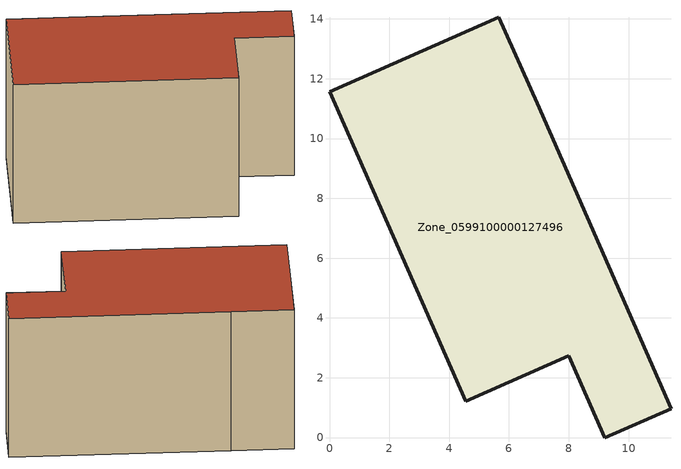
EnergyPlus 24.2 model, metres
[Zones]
Zone_0599100000127496
 floor ground (C_G): 6.94,11.18 11.42,0.97 9.2,0 8,2.73 4.55,1.22 0,11.56 5.66,14.05 z0
 wall outside (C_F): 5.66,14.05 0,11.56 4.55,1.22 8,2.73 9.2,0 11.42,0.97 6.94,11.18 5.66,14.05 z0:8.17
 roof outside (C_R): 6.94,11.18 5.66,14.05 0,11.56 4.55,1.22 8,2.73 9.2,0 11.42,0.97 z8.17
[BUILDING]
Pand.0599100000127496: North Axis=0; Terrain=City; Loads Convergence Tolerance Value=0.04; Temperature Convergence Tolerance Value=0.4; Solar Distribution=FullExterior; Maximum Number of Warmup Days=25; Minimum Number of Warmup Days=1
[Site:Location]
Rotterdam.The.Hague.AP_ZH_NLD Design_Conditions: Latitude=51.96; Longitude=4.45; Time Zone=1; Elevation=-4.5
[SITE:GROUNDTEMPERATURE:BUILDINGSURFACE]
18, 18, 18, 18, 18, 18, 18, 18, 18, 18, 18, 18
[MATERIAL] Thermal Absorptance=0.9; Solar Absorptance=0.7; Visible Absorptance=0.7
Name | Roughness | Thickness | Conductivity | Density | Specific Heat
G.TC.1975-1991 | MediumSmooth | 0.15 | 0.288461 | 540 | 1210
F.TC.1975-1991 | Rough | 0.3 | 0.230769 | 1920 | 840
R.TC.1975-1991 | MediumRough | 0.2 | 0.153846 | 1500 | 1000
[CONSTRUCTION]
C_G: G.TC.1975-1991
C_F: F.TC.1975-1991
C_R: R.TC.1975-1991
[ZONE]
Zone_0599100000127496: Type=1; Multiplier=1; Ceiling Height=Autocalculate; Volume=Autocalculate; Floor Area=autocalculate; Part of Total Floor Area=Yes
[ZONEINFILTRATION:DESIGNFLOWRATE]
Infil_Zone_0599100000127496: Zone or ZoneList or Space or SpaceList=Zone_0599100000127496; Schedule=AlwaysOn; Design Flow Rate Calculation Method=Flow/Area; Flow Rate per Floor Area=0.003; Constant Term Coefficient=1; Temperature Term Coefficient=0; Velocity Term Coefficient=0; Velocity Squared Term Coefficient=0
[HVACTEMPLATE:ZONE:IDEALLOADSAIRSYSTEM]
Zone_0599100000127496: Maximum Heating Supply Air Temperature=50; Minimum Cooling Supply Air Temperature=13; Maximum Heating Supply Air Humidity Ratio=0.0156; Minimum Cooling Supply Air Humidity Ratio=0.0077; Heating Limit=NoLimit; Cooling Limit=NoLimit; Dehumidification Control Type=ConstantSensibleHeatRatio; Cooling Sensible Heat Ratio=0.7; Dehumidification Setpoint=60; Humidification Control Type=None; Humidification Setpoint=30; Outdoor Air Method=None; Outdoor Air Flow Rate per Person=0.00944; Outdoor Air Flow Rate per Zone Floor Area=0; Outdoor Air Flow Rate per Zone=0; Demand Controlled Ventilation Type=None; Outdoor Air Economizer Type=NoEconomizer; Heat Recovery Type=None; Sensible Heat Recovery Effectiveness=0.7; Latent Heat Recovery Effectiveness=0.65
[ZONECONTROL:THERMOSTAT]
ThermostatControl_Zone_0599100000127496: Zone or ZoneList=Zone_0599100000127496; Control Type Schedule=DualSetpointControlType; Control 1=Thermostat_Zone_0599100000127496; Temperature Difference Between Cutout And Setpoint=0
[THERMOSTATSETPOINT:DUALSETPOINT]
Thermostat_Zone_0599100000127496: Heating Setpoint Temperature Schedule=HeatingSetpoint_Zone_0599100000127496; Cooling Setpoint Temperature Schedule=CoolingSetpoint_Zone_0599100000127496
[SCHEDULE:COMPACT]
HeatingSetpoint_Zone_0599100000127496: Through: 12/31, For: AllDays, Until: 24:00, 21
CoolingSetpoint_Zone_0599100000127496: Through: 12/31, For: AllDays, Until: 24:00, 24
DualSetpointControlType: Through: 12/31, For: AllDays, Until: 24:00, 4
AlwaysOn: Through: 12/31, For: AllDays, Until: 24:00, 1
